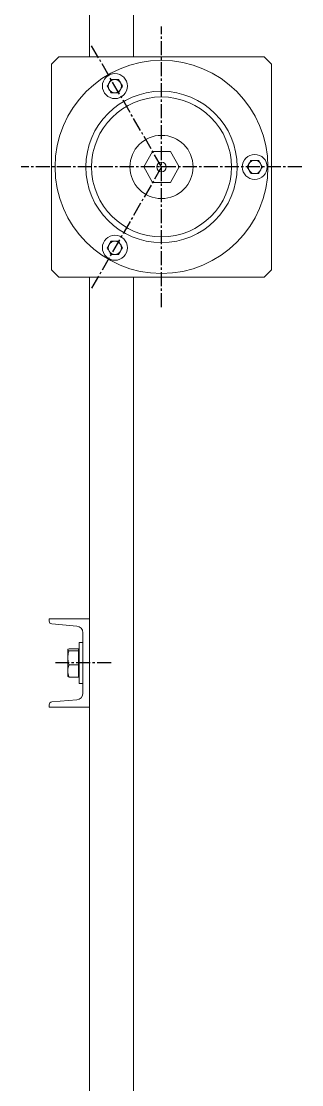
# Model space of a CAD drawing. Header units: millimetres. Extents: x 1587714 to 3094800, y -694377 to -413614.
# Drawn here: x 2046506 to 2046888, y -579631 to -578184 of the extents above; entities that cross this region are included whole.
import ezdxf

# ---------------------------------------------------------------- set-up
doc = ezdxf.new("R2010")
doc.units = ezdxf.units.MM
doc.linetypes.add('CENTER2', pattern=[28.575, 19.05, -3.175, 3.175, -3.175])
for name, color, linetype in [('0_EJES', 1, 'CENTER2'), ('M0_EQUIPOS', 7, 'Continuous'), ('M2_PLBULONES', 2, 'Continuous')]:
    doc.layers.add(name, color=color, linetype=linetype)

msp = doc.modelspace()

# ---------------------------------------------------------------- linework, layer by layer
at = {"layer": '0_EJES'}
for p, q in [((2046696.7201, -578573.0401), (2046696.7201, -578191.0758)), ((2046696.7201, -578382.058), (2046601.2291, -578216.6625)), ((2046887.7023, -578382.058), (2046505.738, -578382.058)), ((2046696.7201, -578382.058), (2046601.2291, -578547.4534)), ((2046628.3538, -579057.0577), (2046549.5491, -579057.0577))]:
    msp.add_line(p, q, dxfattribs=at)
at = {"layer": 'M0_EQUIPOS', "linetype": 'Continuous', "lineweight": 15}
for p, q in [((2046598.7201, -578117.0577), (2046598.7201, -578232.058)), ((2046658.7201, -578117.0577), (2046658.7201, -578232.058)), ((2046556.7201, -578232.058), (2046546.7201, -578242.0577)), ((2046546.7201, -578242.0577), (2046546.7201, -578522.058)), ((2046836.7201, -578232.058), (2046556.7201, -578232.058)), ((2046846.7201, -578242.0577), (2046836.7201, -578232.058)), ((2046846.7201, -578522.058), (2046846.7201, -578242.0577)), ((2046546.7201, -578522.058), (2046556.7201, -578532.0582)), ((2046556.7201, -578532.0582), (2046836.7201, -578532.0582)), ((2046598.7201, -578532.0579), (2046598.7201, -579997.0581)), ((2046658.7201, -578532.0579), (2046658.7201, -579997.0581)), ((2046836.7201, -578532.0582), (2046846.7201, -578522.058)), ((2046543.7201, -578997.0577), (2046543.7201, -578999.9864)), ((2046598.7201, -578997.0577), (2046543.7201, -578997.0577)), ((2046547.3715, -579003.9713), (2046581.5045, -579006.9575)), ((2046598.7201, -579117.0578), (2046598.7201, -578997.0577)), ((2046589.7201, -579015.9232), (2046589.7201, -579098.1922)), ((2046581.5045, -579107.1579), (2046547.3715, -579110.1441)), ((2046543.7201, -579114.129), (2046543.7201, -579117.0578)), ((2046543.7201, -579117.0578), (2046598.7201, -579117.0578))]:
    msp.add_line(p, q, dxfattribs=at)
at = {"layer": 'M0_EQUIPOS', "color": 20, "linetype": 'Continuous', "lineweight": 15}
for p, q in [((2046684.5958, -578361.0582), (2046672.4714, -578382.0581)), ((2046708.8445, -578361.0582), (2046684.5958, -578361.0582)), ((2046720.9688, -578382.0581), (2046708.8445, -578361.0582)), ((2046672.4714, -578382.0581), (2046684.5958, -578403.058)), ((2046708.8445, -578403.058), (2046720.9688, -578382.0581)), ((2046684.5958, -578403.058), (2046708.8445, -578403.058))]:
    msp.add_line(p, q, dxfattribs=at)
for radius in [145, 103, 95.25, 43, 6.5]:
    msp.add_circle((2046696.7201, -578382.058), radius, dxfattribs=at)
at = {"layer": 'M0_EQUIPOS', "linetype": 'Continuous', "lineweight": 15}
for centre, radius, start, end in [((2046547.7201, -578999.9865), 4, 180, 265), ((2046580.7201, -579015.9233), 9, 0, 85), ((2046547.7201, -579114.129), 4, 95, 180), ((2046580.7201, -579098.1922), 9, 275, 0)]:
    msp.add_arc(centre, radius, start, end, dxfattribs=at)
at = {"layer": 'M2_PLBULONES', "linetype": 'Continuous', "lineweight": 15}
for p, q in [((2046569.2911, -579038.8655), (2046569.1801, -579039.0577)), ((2046569.1801, -579039.2139), (2046569.1801, -579039.0577)), ((2046583.8201, -579037.8482), (2046570.7878, -579037.8482)), ((2046583.8201, -579037.8482), (2046583.8201, -579039.2139)), ((2046584.6201, -579039.0577), (2046583.8201, -579039.0577)), ((2046589.7201, -579029.0577), (2046584.6201, -579029.0577)), ((2046584.6201, -579085.0577), (2046584.6201, -579029.0577)), ((2046569.1801, -579050.1845), (2046569.1801, -579039.2139)), ((2046569.1801, -579050.1845), (2046569.1801, -579068.0284)), ((2046583.8201, -579040.5795), (2046570.7878, -579040.5795)), ((2046583.8201, -579039.2139), (2046583.8201, -579040.5795)), ((2046583.8201, -579040.5795), (2046583.8201, -579050.1845)), ((2046583.8201, -579050.1845), (2046583.8201, -579059.7894)), ((2046569.1801, -579068.0284), (2046569.1801, -579075.0577)), ((2046583.8201, -579059.7894), (2046570.7878, -579059.7894)), ((2046583.8201, -579059.7894), (2046583.8201, -579068.0284)), ((2046583.8201, -579068.0284), (2046583.8201, -579076.2675)), ((2046569.1801, -579075.0577), (2046569.2911, -579075.2499)), ((2046583.8201, -579076.2675), (2046570.7878, -579076.2675)), ((2046583.8201, -579075.0577), (2046584.6201, -579075.0577)), ((2046584.6201, -579085.0577), (2046589.7201, -579085.0577))]:
    msp.add_line(p, q, dxfattribs=at)
for centre in [(2046633.2201, -578272.0727), (2046823.7201, -578382.058), (2046633.2201, -578492.0432)]:
    msp.add_circle(centre, 17, dxfattribs=at)
for centre, start, end in [((2046633.2201, -578272.0727), 150, 210), ((2046633.2201, -578272.0727), 90, 150), ((2046633.2201, -578272.0727), 30, 90), ((2046633.2201, -578272.0727), 330, 30), ((2046633.2201, -578272.0727), 210, 270), ((2046633.2201, -578272.0727), 270, 330), ((2046823.7201, -578382.058), 90, 150), ((2046823.7201, -578382.058), 30, 90), ((2046823.7201, -578382.058), 150, 210), ((2046823.7201, -578382.058), 210, 270), ((2046823.7201, -578382.058), 270, 330), ((2046823.7201, -578382.058), 330, 30), ((2046633.2201, -578492.0432), 150, 210), ((2046633.2201, -578492.0432), 90, 150), ((2046633.2201, -578492.0432), 30, 90), ((2046633.2201, -578492.0432), 330, 30), ((2046633.2201, -578492.0432), 210, 270), ((2046633.2201, -578492.0432), 270, 330)]:
    msp.add_arc(centre, 9, start, end, dxfattribs=at)
for points, knots in [([(2046625.4259, -578267.5728), (2046625.3643, -578267.6795), (2046624.8979, -578268.4872), (2046624.0187, -578270.0102), (2046623.2272, -578271.381), (2046622.8278, -578272.0727)], [0, 0, 0, 0, 0.070082776, 0.530786481, 1, 1, 1, 1]), ([(2046622.8278, -578272.0727), (2046623.2498, -578272.8036), (2046624.1013, -578274.2787), (2046624.9817, -578275.8034), (2046625.4259, -578276.5727)], [0, 0, 0, 0, 0.495502787, 1, 1, 1, 1]), ([(2046628.024, -578263.0729), (2046627.602, -578263.8036), (2046626.7503, -578265.2786), (2046625.8701, -578266.8034), (2046625.4259, -578267.5728)], [0, 0, 0, 0, 0.495425578, 1, 1, 1, 1]), ([(2046633.2201, -578263.0729), (2046632.8327, -578263.0729), (2046631.0747, -578263.0729), (2046629.3605, -578263.0729), (2046628.024, -578263.0729)], [0, 0, 0, 0, 0.220363616, 1, 1, 1, 1]), ([(2046638.4163, -578263.0729), (2046638.0842, -578263.0729), (2046636.3928, -578263.0729), (2046634.6338, -578263.0729), (2046633.2201, -578263.0729)], [0, 0, 0, 0, 0.196351574, 1, 1, 1, 1]), ([(2046641.0144, -578267.5728), (2046640.9528, -578267.4662), (2046640.4864, -578266.6585), (2046639.6072, -578265.1354), (2046638.8157, -578263.7646), (2046638.4163, -578263.0729)], [0, 0, 0, 0, 0.070082776, 0.530786481, 1, 1, 1, 1]), ([(2046643.6124, -578272.0727), (2046643.1905, -578271.3418), (2046642.339, -578269.8668), (2046641.4586, -578268.342), (2046641.0144, -578267.5728)], [0, 0, 0, 0, 0.495502787, 1, 1, 1, 1]), ([(2046641.0144, -578276.5727), (2046641.0759, -578276.466), (2046641.5424, -578275.6583), (2046642.4216, -578274.1353), (2046643.2131, -578272.7644), (2046643.6124, -578272.0727)], [0, 0, 0, 0, 0.070083482, 0.530786483, 1, 1, 1, 1]), ([(2046625.4259, -578276.5727), (2046625.4875, -578276.6793), (2046625.9539, -578277.487), (2046626.8331, -578279.01), (2046627.6246, -578280.3809), (2046628.024, -578281.0726)], [0, 0, 0, 0, 0.070082776, 0.530786481, 1, 1, 1, 1]), ([(2046628.024, -578281.0726), (2046629.3605, -578281.0726), (2046631.0747, -578281.0726), (2046632.8327, -578281.0726), (2046633.2201, -578281.0726)], [0, 0, 0, 0, 0.779636384, 1, 1, 1, 1]), ([(2046633.2201, -578281.0726), (2046634.6338, -578281.0726), (2046636.3928, -578281.0726), (2046638.0842, -578281.0726), (2046638.4163, -578281.0726)], [0, 0, 0, 0, 0.803648426, 1, 1, 1, 1]), ([(2046638.4163, -578281.0726), (2046638.8382, -578280.3418), (2046639.6899, -578278.8669), (2046640.5702, -578277.3421), (2046641.0144, -578276.5727)], [0, 0, 0, 0, 0.495425578, 1, 1, 1, 1]), ([(2046818.524, -578373.0578), (2046817.8558, -578374.2153), (2046816.9987, -578375.7001), (2046816.1196, -578377.2227), (2046815.9259, -578377.5582)], [0, 0, 0, 0, 0.779646249, 1, 1, 1, 1]), ([(2046823.7201, -578373.0578), (2046823.597, -578373.0578), (2046822.6643, -578373.0578), (2046820.9057, -578373.0578), (2046819.3227, -578373.0578), (2046818.524, -578373.0578)], [0, 0, 0, 0, 0.070090111, 0.530782967, 1, 1, 1, 1]), ([(2046828.9163, -578373.0578), (2046828.0724, -578373.0578), (2046826.3692, -578373.0578), (2046824.6085, -578373.0578), (2046823.7201, -578373.0578)], [0, 0, 0, 0, 0.495460594, 1, 1, 1, 1]), ([(2046831.5144, -578377.5582), (2046831.4528, -578377.4514), (2046830.9869, -578376.6432), (2046830.107, -578375.1204), (2046829.3156, -578373.7495), (2046828.9163, -578373.0578)], [0, 0, 0, 0, 0.070155661, 0.530823598, 1, 1, 1, 1]), ([(2046815.9259, -578377.5582), (2046815.219, -578378.7822), (2046814.3392, -578380.3054), (2046813.4939, -578381.7704), (2046813.3278, -578382.0581)], [0, 0, 0, 0, 0.8035846678, 1, 1, 1, 1]), ([(2046813.3278, -578382.0581), (2046813.7498, -578382.7888), (2046814.6015, -578384.2638), (2046815.4817, -578385.7886), (2046815.9259, -578386.558)], [0, 0, 0, 0, 0.495425578, 1, 1, 1, 1]), ([(2046815.9259, -578386.558), (2046815.9875, -578386.6647), (2046816.4539, -578387.4724), (2046817.3331, -578388.9954), (2046818.1246, -578390.3662), (2046818.524, -578391.0579)], [0, 0, 0, 0, 0.070082776, 0.530786481, 1, 1, 1, 1]), ([(2046828.9163, -578391.0579), (2046829.0823, -578390.7703), (2046829.9281, -578389.3057), (2046830.8076, -578387.7823), (2046831.5144, -578386.558)], [0, 0, 0, 0, 0.196338606, 1, 1, 1, 1]), ([(2046834.1124, -578382.0581), (2046833.6905, -578381.3272), (2046832.839, -578379.8521), (2046831.9586, -578378.3274), (2046831.5144, -578377.5582)], [0, 0, 0, 0, 0.495502091, 1, 1, 1, 1]), ([(2046831.5144, -578386.558), (2046831.7081, -578386.2225), (2046832.5871, -578384.7), (2046833.4442, -578383.2155), (2046834.1124, -578382.0581)], [0, 0, 0, 0, 0.220371429, 1, 1, 1, 1]), ([(2046818.524, -578391.0579), (2046819.3679, -578391.0579), (2046821.0711, -578391.0579), (2046822.8318, -578391.0579), (2046823.7201, -578391.0579)], [0, 0, 0, 0, 0.495460594, 1, 1, 1, 1]), ([(2046823.7201, -578391.0579), (2046823.8433, -578391.0579), (2046824.776, -578391.0579), (2046826.5346, -578391.0579), (2046828.1176, -578391.0579), (2046828.9163, -578391.0579)], [0, 0, 0, 0, 0.070088698, 0.530782964, 1, 1, 1, 1]), ([(2046625.4259, -578487.5431), (2046625.3643, -578487.6497), (2046624.8979, -578488.4574), (2046624.0187, -578489.9804), (2046623.2272, -578491.3513), (2046622.8278, -578492.043)], [0, 0, 0, 0, 0.070082776, 0.530786481, 1, 1, 1, 1]), ([(2046628.024, -578483.0431), (2046627.6021, -578483.774), (2046626.7506, -578485.2491), (2046625.8701, -578486.7738), (2046625.4259, -578487.5431)], [0, 0, 0, 0, 0.495502787, 1, 1, 1, 1]), ([(2046633.2201, -578483.0431), (2046633.097, -578483.0431), (2046632.1642, -578483.0431), (2046630.4057, -578483.0431), (2046628.8227, -578483.0431), (2046628.024, -578483.0431)], [0, 0, 0, 0, 0.070090109, 0.530784358, 1, 1, 1, 1]), ([(2046638.4163, -578483.0431), (2046637.5724, -578483.0431), (2046635.8692, -578483.0431), (2046634.1085, -578483.0431), (2046633.2201, -578483.0431)], [0, 0, 0, 0, 0.495459899, 1, 1, 1, 1]), ([(2046641.0144, -578487.5431), (2046640.3076, -578486.3188), (2046639.4281, -578484.7954), (2046638.5823, -578483.3307), (2046638.4163, -578483.0431)], [0, 0, 0, 0, 0.803660844, 1, 1, 1, 1]), ([(2046643.6124, -578492.043), (2046642.9442, -578490.8856), (2046642.0871, -578489.4011), (2046641.2081, -578487.8786), (2046641.0144, -578487.5431)], [0, 0, 0, 0, 0.779628571, 1, 1, 1, 1]), ([(2046622.8278, -578492.043), (2046622.9939, -578492.3307), (2046623.8393, -578493.7958), (2046624.719, -578495.3192), (2046625.4259, -578496.5434)], [0, 0, 0, 0, 0.196400054, 1, 1, 1, 1]), ([(2046625.4259, -578496.5434), (2046625.6196, -578496.8789), (2046626.4986, -578498.4014), (2046627.3557, -578499.8859), (2046628.024, -578501.0433)], [0, 0, 0, 0, 0.220370725, 1, 1, 1, 1]), ([(2046628.024, -578501.0433), (2046628.8679, -578501.0433), (2046630.5711, -578501.0433), (2046632.3318, -578501.0433), (2046633.2201, -578501.0433)], [0, 0, 0, 0, 0.495460594, 1, 1, 1, 1]), ([(2046633.2201, -578501.0433), (2046633.3433, -578501.0433), (2046634.276, -578501.0433), (2046636.0346, -578501.0433), (2046637.6176, -578501.0433), (2046638.4163, -578501.0433)], [0, 0, 0, 0, 0.0700887947, 0.5307836946, 1, 1, 1, 1]), ([(2046638.4163, -578501.0433), (2046638.8382, -578500.3124), (2046639.6897, -578498.8373), (2046640.5702, -578497.3126), (2046641.0144, -578496.5434)], [0, 0, 0, 0, 0.495502787, 1, 1, 1, 1]), ([(2046641.0144, -578496.5434), (2046641.0759, -578496.4367), (2046641.5424, -578495.629), (2046642.4217, -578494.1059), (2046643.2131, -578492.7348), (2046643.6124, -578492.043)], [0, 0, 0, 0, 0.0700781358, 0.5307459915, 1, 1, 1, 1]), ([(2046569.1801, -579039.2139), (2046569.182, -579039.1815), (2046569.1966, -579038.9367), (2046569.5477, -579038.474), (2046570.3719, -579038.0581), (2046570.7878, -579037.8482)], [0, 0, 0, 0, 0.070116192, 0.530800402, 1, 1, 1, 1]), ([(2046570.7878, -579040.5795), (2046570.3385, -579040.3578), (2046569.4315, -579039.9102), (2046569.2644, -579039.4474), (2046569.1801, -579039.2139)], [0, 0, 0, 0, 0.495461612, 1, 1, 1, 1]), ([(2046569.1801, -579050.1845), (2046569.2019, -579049.391), (2046569.2572, -579047.3762), (2046569.7657, -579044.1486), (2046570.4459, -579041.7735), (2046570.7878, -579040.5795)], [0, 0, 0, 0, 0.24417083, 0.620033751, 1, 1, 1, 1]), ([(2046570.7878, -579059.7894), (2046570.5778, -579059.0791), (2046570.0119, -579057.1648), (2046569.3407, -579053.9631), (2046569.2339, -579051.4494), (2046569.1801, -579050.1845)], [0, 0, 0, 0, 0.226670656, 0.610864218, 1, 1, 1, 1]), ([(2046569.1801, -579068.0284), (2046569.182, -579067.8331), (2046569.1966, -579066.3541), (2046569.5477, -579063.5657), (2046570.3719, -579061.0558), (2046570.7878, -579059.7894)], [0, 0, 0, 0, 0.0701050449, 0.5307990202, 1, 1, 1, 1]), ([(2046570.7878, -579076.2675), (2046570.3385, -579074.9294), (2046569.4316, -579072.2287), (2046569.2644, -579069.4369), (2046569.1801, -579068.0284)], [0, 0, 0, 0, 0.4954686288, 1, 1, 1, 1]), ([(2046569.3516, -579075.2151), (2046569.4298, -579075.3553), (2046569.6287, -579075.712), (2046570.35, -579076.0577), (2046570.7878, -579076.2675)], [0, 0, 0, 0, 0.393050196, 1, 1, 1, 1])]:
    msp.add_open_spline(points, degree=3, knots=knots, dxfattribs=at)

doc.saveas('drawing.dxf')
